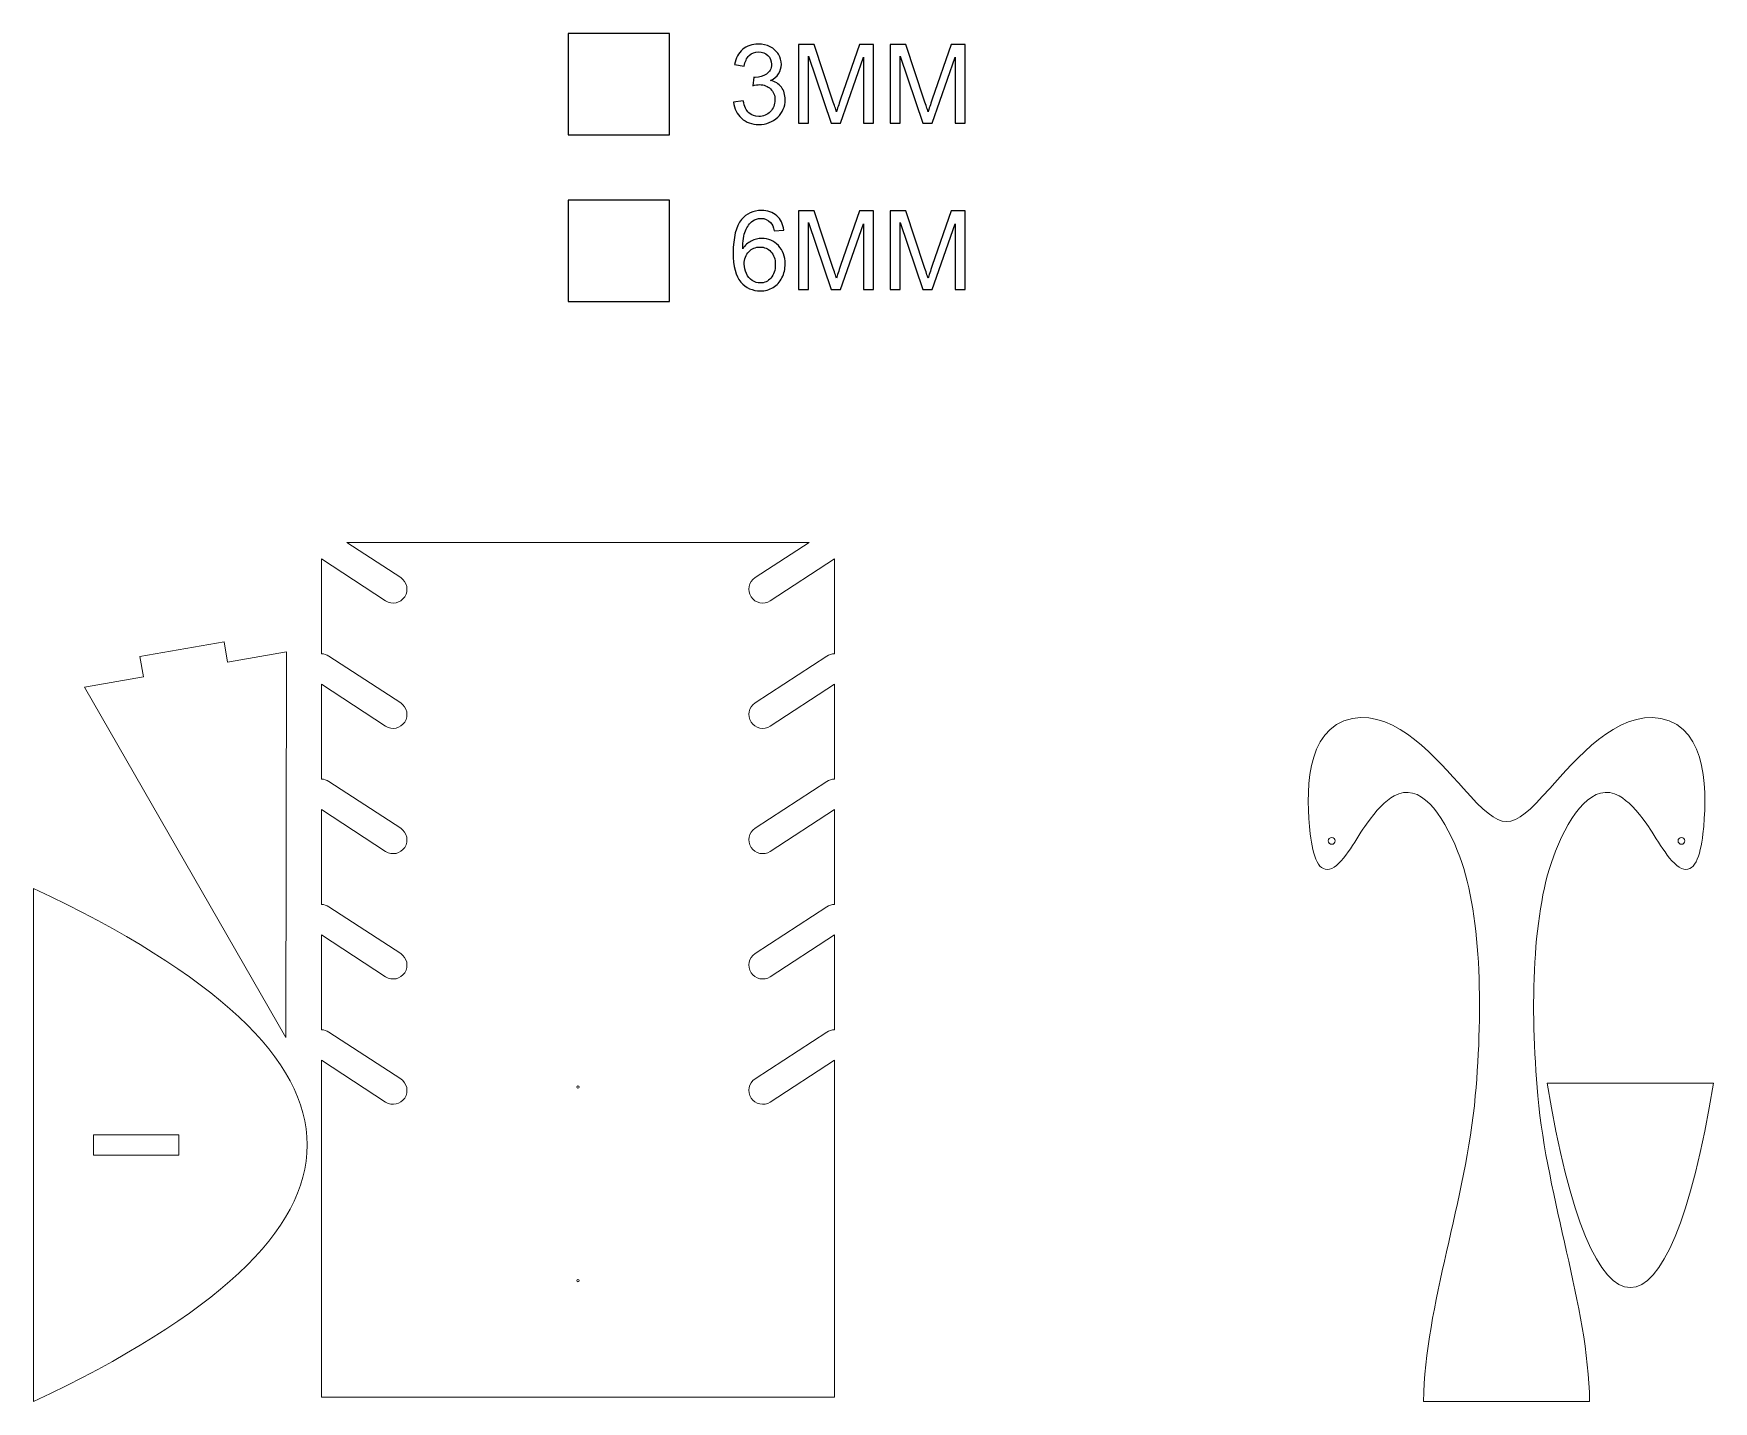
# Model space of a CAD drawing. Header units: millimetres. Extents: x -246 to 246, y -126 to 274.
import ezdxf

# ---------------------------------------------------------------- set-up
doc = ezdxf.new("R2010")
doc.units = ezdxf.units.MM
doc.header["$MEASUREMENT"] = 0
doc.layers.add('Camada 1', color=7, linetype='Continuous')

msp = doc.modelspace()

# ---------------------------------------------------------------- linework, layer by layer
at = {"layer": 'Camada 1', "color": 140}
msp.add_lwpolyline([(-89.2392, 244.806), (-59.606, 244.806), (-59.606, 274.4392), (-89.2392, 274.4392), (-89.2392, 244.806)], close=True, dxfattribs=at)
at = {"layer": 'Camada 1', "color": 230}
msp.add_lwpolyline([(-89.2392, 196.1227), (-59.606, 196.1227), (-59.606, 225.7559), (-89.2392, 225.7559), (-89.2392, 196.1227)], close=True, dxfattribs=at)
at = {"layer": 'Camada 1', "color": 230, "lineweight": 20}
for centre in [(-86.4369, -33.6986), (-86.4369, -90.2776)]:
    msp.add_ellipse(centre, major_axis=(0, 0.35), ratio=1, dxfattribs=at)
at = {"layer": 'Camada 1', "color": 250}
for points, knots in [([(-40.913, 254.3622), (-40.913, 254.3622), (-38.0818, 254.7483), (-38.0818, 254.7483), (-38.0818, 254.7483), (-37.7547, 253.1396), (-37.2078, 251.9814), (-36.4302, 251.2736), (-36.4302, 251.2736), (-35.6527, 250.5658), (-34.6983, 250.2119), (-33.5668, 250.2119), (-33.5668, 250.2119), (-32.2263, 250.2119), (-31.0949, 250.673), (-30.1833, 251.5953), (-30.1833, 251.5953), (-29.2717, 252.5176), (-28.8159, 253.6597), (-28.8159, 255.0217), (-28.8159, 255.0217), (-28.8159, 256.3194), (-29.2396, 257.3918), (-30.0921, 258.239), (-30.0921, 258.239), (-30.9394, 259.0809), (-32.0172, 259.5045), (-33.3309, 259.5045), (-33.3309, 259.5045), (-33.8671, 259.5045), (-34.532, 259.3973), (-35.331, 259.1882), (-35.331, 259.1882), (-35.331, 259.1882), (-35.0146, 261.6655), (-35.0146, 261.6655), (-35.0146, 261.6655), (-34.827, 261.644), (-34.6714, 261.6333), (-34.5588, 261.6333), (-34.5588, 261.6333), (-33.347, 261.6333), (-32.2638, 261.9497), (-31.2933, 262.5771), (-31.2933, 262.5771), (-30.3281, 263.2044), (-29.8455, 264.1696), (-29.8455, 265.4726), (-29.8455, 265.4726), (-29.8455, 266.5075), (-30.1994, 267.3655), (-30.9018, 268.0465), (-30.9018, 268.0465), (-31.6043, 268.7275), (-32.5105, 269.0653), (-33.6205, 269.0653), (-33.6205, 269.0653), (-34.7251, 269.0653), (-35.642, 268.7168), (-36.3766, 268.0197), (-36.3766, 268.0197), (-37.1112, 267.3226), (-37.5831, 266.277), (-37.7922, 264.8828), (-37.7922, 264.8828), (-37.7922, 264.8828), (-40.6235, 265.3976), (-40.6235, 265.3976), (-40.6235, 265.3976), (-40.2749, 267.2958), (-39.4921, 268.7704), (-38.2641, 269.816), (-38.2641, 269.816), (-37.0415, 270.8616), (-35.5133, 271.3818), (-33.6902, 271.3818), (-33.6902, 271.3818), (-32.4354, 271.3818), (-31.2772, 271.1136), (-30.2208, 270.5721), (-30.2208, 270.5721), (-29.1591, 270.0359), (-28.3494, 269.3012), (-27.7918, 268.3736), (-27.7918, 268.3736), (-27.2287, 267.4406), (-26.9499, 266.4539), (-26.9499, 265.4083), (-26.9499, 265.4083), (-26.9499, 264.4163), (-27.218, 263.5154), (-27.7489, 262.7004), (-27.7489, 262.7004), (-28.2851, 261.8853), (-29.0787, 261.2365), (-30.1243, 260.7539), (-30.1243, 260.7539), (-28.7623, 260.4429), (-27.706, 259.7887), (-26.9499, 258.7967), (-26.9499, 258.7967), (-26.1992, 257.8101), (-25.8238, 256.566), (-25.8238, 255.0807), (-25.8238, 255.0807), (-25.8238, 253.0699), (-26.5585, 251.3594), (-28.0223, 249.9598), (-28.0223, 249.9598), (-29.4916, 248.5603), (-31.3469, 247.8632), (-33.5883, 247.8632), (-33.5883, 247.8632), (-35.6098, 247.8632), (-37.2882, 248.4691), (-38.6234, 249.6756), (-38.6234, 249.6756), (-39.9639, 250.8821), (-40.7254, 252.4425), (-40.913, 254.3622)], [0, 0, 0, 0, 0.03225806, 0.03225806, 0.03225806, 0.03225806, 0.06451613, 0.06451613, 0.06451613, 0.06451613, 0.09677419, 0.09677419, 0.09677419, 0.09677419, 0.12903226, 0.12903226, 0.12903226, 0.12903226, 0.16129032, 0.16129032, 0.16129032, 0.16129032, 0.19354839, 0.19354839, 0.19354839, 0.19354839, 0.22580645, 0.22580645, 0.22580645, 0.22580645, 0.25806452, 0.25806452, 0.25806452, 0.25806452, 0.29032258, 0.29032258, 0.29032258, 0.29032258, 0.32258065, 0.32258065, 0.32258065, 0.32258065, 0.35483871, 0.35483871, 0.35483871, 0.35483871, 0.38709677, 0.38709677, 0.38709677, 0.38709677, 0.41935484, 0.41935484, 0.41935484, 0.41935484, 0.4516129, 0.4516129, 0.4516129, 0.4516129, 0.48387097, 0.48387097, 0.48387097, 0.48387097, 0.51612903, 0.51612903, 0.51612903, 0.51612903, 0.5483871, 0.5483871, 0.5483871, 0.5483871, 0.58064516, 0.58064516, 0.58064516, 0.58064516, 0.61290323, 0.61290323, 0.61290323, 0.61290323, 0.64516129, 0.64516129, 0.64516129, 0.64516129, 0.67741935, 0.67741935, 0.67741935, 0.67741935, 0.70967742, 0.70967742, 0.70967742, 0.70967742, 0.74193548, 0.74193548, 0.74193548, 0.74193548, 0.77419355, 0.77419355, 0.77419355, 0.77419355, 0.80645161, 0.80645161, 0.80645161, 0.80645161, 0.83870968, 0.83870968, 0.83870968, 0.83870968, 0.87096774, 0.87096774, 0.87096774, 0.87096774, 0.90322581, 0.90322581, 0.90322581, 0.90322581, 0.93548387, 0.93548387, 0.93548387, 0.93548387, 1, 1, 1, 1]), ([(-21.9577, 248.2493), (-21.9577, 248.2493), (-21.9577, 271.2852), (-21.9577, 271.2852), (-21.9577, 271.2852), (-21.9577, 271.2852), (-17.3891, 271.2852), (-17.3891, 271.2852), (-17.3891, 271.2852), (-17.3891, 271.2852), (-11.9412, 254.9788), (-11.9412, 254.9788), (-11.9412, 254.9788), (-11.4371, 253.4613), (-11.0725, 252.3246), (-10.8419, 251.5685), (-10.8419, 251.5685), (-10.5792, 252.405), (-10.1663, 253.6383), (-9.6086, 255.263), (-9.6086, 255.263), (-9.6086, 255.263), (-4.0641, 271.2852), (-4.0641, 271.2852), (-4.0641, 271.2852), (-4.0641, 271.2852), (0.0165, 271.2852), (0.0165, 271.2852), (0.0165, 271.2852), (0.0165, 271.2852), (0.0165, 248.2493), (0.0165, 248.2493), (0.0165, 248.2493), (0.0165, 248.2493), (-2.9112, 248.2493), (-2.9112, 248.2493), (-2.9112, 248.2493), (-2.9112, 248.2493), (-2.9112, 267.521), (-2.9112, 267.521), (-2.9112, 267.521), (-2.9112, 267.521), (-9.6354, 248.2493), (-9.6354, 248.2493), (-9.6354, 248.2493), (-9.6354, 248.2493), (-12.3809, 248.2493), (-12.3809, 248.2493), (-12.3809, 248.2493), (-12.3809, 248.2493), (-19.03, 267.8749), (-19.03, 267.8749), (-19.03, 267.8749), (-19.03, 267.8749), (-19.03, 248.2493), (-19.03, 248.2493), (-19.03, 248.2493), (-19.03, 248.2493), (-21.9577, 248.2493), (-21.9577, 248.2493)], [0, 0, 0, 0, 0.0625, 0.0625, 0.0625, 0.0625, 0.125, 0.125, 0.125, 0.125, 0.1875, 0.1875, 0.1875, 0.1875, 0.25, 0.25, 0.25, 0.25, 0.3125, 0.3125, 0.3125, 0.3125, 0.375, 0.375, 0.375, 0.375, 0.4375, 0.4375, 0.4375, 0.4375, 0.5, 0.5, 0.5, 0.5, 0.5625, 0.5625, 0.5625, 0.5625, 0.625, 0.625, 0.625, 0.625, 0.6875, 0.6875, 0.6875, 0.6875, 0.75, 0.75, 0.75, 0.75, 0.8125, 0.8125, 0.8125, 0.8125, 0.875, 0.875, 0.875, 0.875, 1, 1, 1, 1]), ([(4.8425, 248.2493), (4.8425, 248.2493), (4.8425, 271.2852), (4.8425, 271.2852), (4.8425, 271.2852), (4.8425, 271.2852), (9.4111, 271.2852), (9.4111, 271.2852), (9.4111, 271.2852), (9.4111, 271.2852), (14.859, 254.9788), (14.859, 254.9788), (14.859, 254.9788), (15.3631, 253.4613), (15.7277, 252.3246), (15.9583, 251.5685), (15.9583, 251.5685), (16.221, 252.405), (16.6339, 253.6383), (17.1916, 255.263), (17.1916, 255.263), (17.1916, 255.263), (22.7361, 271.2852), (22.7361, 271.2852), (22.7361, 271.2852), (22.7361, 271.2852), (26.8167, 271.2852), (26.8167, 271.2852), (26.8167, 271.2852), (26.8167, 271.2852), (26.8167, 248.2493), (26.8167, 248.2493), (26.8167, 248.2493), (26.8167, 248.2493), (23.889, 248.2493), (23.889, 248.2493), (23.889, 248.2493), (23.889, 248.2493), (23.889, 267.521), (23.889, 267.521), (23.889, 267.521), (23.889, 267.521), (17.1648, 248.2493), (17.1648, 248.2493), (17.1648, 248.2493), (17.1648, 248.2493), (14.4193, 248.2493), (14.4193, 248.2493), (14.4193, 248.2493), (14.4193, 248.2493), (7.7702, 267.8749), (7.7702, 267.8749), (7.7702, 267.8749), (7.7702, 267.8749), (7.7702, 248.2493), (7.7702, 248.2493), (7.7702, 248.2493), (7.7702, 248.2493), (4.8425, 248.2493), (4.8425, 248.2493)], [0, 0, 0, 0, 0.0625, 0.0625, 0.0625, 0.0625, 0.125, 0.125, 0.125, 0.125, 0.1875, 0.1875, 0.1875, 0.1875, 0.25, 0.25, 0.25, 0.25, 0.3125, 0.3125, 0.3125, 0.3125, 0.375, 0.375, 0.375, 0.375, 0.4375, 0.4375, 0.4375, 0.4375, 0.5, 0.5, 0.5, 0.5, 0.5625, 0.5625, 0.5625, 0.5625, 0.625, 0.625, 0.625, 0.625, 0.6875, 0.6875, 0.6875, 0.6875, 0.75, 0.75, 0.75, 0.75, 0.8125, 0.8125, 0.8125, 0.8125, 0.875, 0.875, 0.875, 0.875, 1, 1, 1, 1]), ([(-26.2099, 216.9716), (-26.2099, 216.9716), (-29.009, 216.7464), (-29.009, 216.7464), (-29.009, 216.7464), (-29.261, 217.8564), (-29.6203, 218.6661), (-30.0868, 219.1701), (-30.0868, 219.1701), (-30.8536, 219.9798), (-31.8027, 220.382), (-32.9287, 220.382), (-32.9287, 220.382), (-33.8349, 220.382), (-34.6393, 220.13), (-35.331, 219.6259), (-35.331, 219.6259), (-36.2211, 218.9771), (-36.9182, 218.0334), (-37.4383, 216.7893), (-37.4383, 216.7893), (-37.9531, 215.5399), (-38.2212, 213.7651), (-38.2427, 211.4647), (-38.2427, 211.4647), (-37.5617, 212.4996), (-36.7252, 213.2717), (-35.7385, 213.7704), (-35.7385, 213.7704), (-34.7519, 214.2745), (-33.7223, 214.5265), (-32.6392, 214.5265), (-32.6392, 214.5265), (-30.7517, 214.5265), (-29.143, 213.8294), (-27.8132, 212.4406), (-27.8132, 212.4406), (-26.4888, 211.0518), (-25.8238, 209.2608), (-25.8238, 207.057), (-25.8238, 207.057), (-25.8238, 205.6092), (-26.1349, 204.2686), (-26.7569, 203.0246), (-26.7569, 203.0246), (-27.3842, 201.7806), (-28.2368, 200.8315), (-29.3307, 200.1719), (-29.3307, 200.1719), (-30.4192, 199.5124), (-31.6579, 199.1799), (-33.0413, 199.1799), (-33.0413, 199.1799), (-35.3953, 199.1799), (-37.3204, 200.0486), (-38.8111, 201.7806), (-38.8111, 201.7806), (-40.2964, 203.5126), (-41.0417, 206.3706), (-41.0417, 210.3494), (-41.0417, 210.3494), (-41.0417, 214.8), (-40.2159, 218.0387), (-38.5698, 220.0603), (-38.5698, 220.0603), (-37.1327, 221.8191), (-35.1969, 222.6985), (-32.7571, 222.6985), (-32.7571, 222.6985), (-30.9447, 222.6985), (-29.454, 222.1891), (-28.2958, 221.1756), (-28.2958, 221.1756), (-27.1376, 220.1621), (-26.4405, 218.7626), (-26.2099, 216.9716)], [0, 0, 0, 0, 0.05, 0.05, 0.05, 0.05, 0.1, 0.1, 0.1, 0.1, 0.15, 0.15, 0.15, 0.15, 0.2, 0.2, 0.2, 0.2, 0.25, 0.25, 0.25, 0.25, 0.3, 0.3, 0.3, 0.3, 0.35, 0.35, 0.35, 0.35, 0.4, 0.4, 0.4, 0.4, 0.45, 0.45, 0.45, 0.45, 0.5, 0.5, 0.5, 0.5, 0.55, 0.55, 0.55, 0.55, 0.6, 0.6, 0.6, 0.6, 0.65, 0.65, 0.65, 0.65, 0.7, 0.7, 0.7, 0.7, 0.75, 0.75, 0.75, 0.75, 0.8, 0.8, 0.8, 0.8, 0.85, 0.85, 0.85, 0.85, 0.9, 0.9, 0.9, 0.9, 1, 1, 1, 1]), ([(-21.9577, 199.566), (-21.9577, 199.566), (-21.9577, 222.6019), (-21.9577, 222.6019), (-21.9577, 222.6019), (-21.9577, 222.6019), (-17.3891, 222.6019), (-17.3891, 222.6019), (-17.3891, 222.6019), (-17.3891, 222.6019), (-11.9412, 206.2955), (-11.9412, 206.2955), (-11.9412, 206.2955), (-11.4371, 204.778), (-11.0725, 203.6413), (-10.8419, 202.8852), (-10.8419, 202.8852), (-10.5792, 203.7217), (-10.1663, 204.955), (-9.6086, 206.5797), (-9.6086, 206.5797), (-9.6086, 206.5797), (-4.0641, 222.6019), (-4.0641, 222.6019), (-4.0641, 222.6019), (-4.0641, 222.6019), (0.0165, 222.6019), (0.0165, 222.6019), (0.0165, 222.6019), (0.0165, 222.6019), (0.0165, 199.566), (0.0165, 199.566), (0.0165, 199.566), (0.0165, 199.566), (-2.9112, 199.566), (-2.9112, 199.566), (-2.9112, 199.566), (-2.9112, 199.566), (-2.9112, 218.8377), (-2.9112, 218.8377), (-2.9112, 218.8377), (-2.9112, 218.8377), (-9.6354, 199.566), (-9.6354, 199.566), (-9.6354, 199.566), (-9.6354, 199.566), (-12.3809, 199.566), (-12.3809, 199.566), (-12.3809, 199.566), (-12.3809, 199.566), (-19.03, 219.1916), (-19.03, 219.1916), (-19.03, 219.1916), (-19.03, 219.1916), (-19.03, 199.566), (-19.03, 199.566), (-19.03, 199.566), (-19.03, 199.566), (-21.9577, 199.566), (-21.9577, 199.566)], [0, 0, 0, 0, 0.0625, 0.0625, 0.0625, 0.0625, 0.125, 0.125, 0.125, 0.125, 0.1875, 0.1875, 0.1875, 0.1875, 0.25, 0.25, 0.25, 0.25, 0.3125, 0.3125, 0.3125, 0.3125, 0.375, 0.375, 0.375, 0.375, 0.4375, 0.4375, 0.4375, 0.4375, 0.5, 0.5, 0.5, 0.5, 0.5625, 0.5625, 0.5625, 0.5625, 0.625, 0.625, 0.625, 0.625, 0.6875, 0.6875, 0.6875, 0.6875, 0.75, 0.75, 0.75, 0.75, 0.8125, 0.8125, 0.8125, 0.8125, 0.875, 0.875, 0.875, 0.875, 1, 1, 1, 1]), ([(4.8425, 199.566), (4.8425, 199.566), (4.8425, 222.6019), (4.8425, 222.6019), (4.8425, 222.6019), (4.8425, 222.6019), (9.4111, 222.6019), (9.4111, 222.6019), (9.4111, 222.6019), (9.4111, 222.6019), (14.859, 206.2955), (14.859, 206.2955), (14.859, 206.2955), (15.3631, 204.778), (15.7277, 203.6413), (15.9583, 202.8852), (15.9583, 202.8852), (16.221, 203.7217), (16.6339, 204.955), (17.1916, 206.5797), (17.1916, 206.5797), (17.1916, 206.5797), (22.7361, 222.6019), (22.7361, 222.6019), (22.7361, 222.6019), (22.7361, 222.6019), (26.8167, 222.6019), (26.8167, 222.6019), (26.8167, 222.6019), (26.8167, 222.6019), (26.8167, 199.566), (26.8167, 199.566), (26.8167, 199.566), (26.8167, 199.566), (23.889, 199.566), (23.889, 199.566), (23.889, 199.566), (23.889, 199.566), (23.889, 218.8377), (23.889, 218.8377), (23.889, 218.8377), (23.889, 218.8377), (17.1648, 199.566), (17.1648, 199.566), (17.1648, 199.566), (17.1648, 199.566), (14.4193, 199.566), (14.4193, 199.566), (14.4193, 199.566), (14.4193, 199.566), (7.7702, 219.1916), (7.7702, 219.1916), (7.7702, 219.1916), (7.7702, 219.1916), (7.7702, 199.566), (7.7702, 199.566), (7.7702, 199.566), (7.7702, 199.566), (4.8425, 199.566), (4.8425, 199.566)], [0, 0, 0, 0, 0.0625, 0.0625, 0.0625, 0.0625, 0.125, 0.125, 0.125, 0.125, 0.1875, 0.1875, 0.1875, 0.1875, 0.25, 0.25, 0.25, 0.25, 0.3125, 0.3125, 0.3125, 0.3125, 0.375, 0.375, 0.375, 0.375, 0.4375, 0.4375, 0.4375, 0.4375, 0.5, 0.5, 0.5, 0.5, 0.5625, 0.5625, 0.5625, 0.5625, 0.625, 0.625, 0.625, 0.625, 0.6875, 0.6875, 0.6875, 0.6875, 0.75, 0.75, 0.75, 0.75, 0.8125, 0.8125, 0.8125, 0.8125, 0.875, 0.875, 0.875, 0.875, 1, 1, 1, 1]), ([(-37.7922, 207.0302), (-37.7922, 206.0542), (-37.5831, 205.1212), (-37.1702, 204.2311), (-37.1702, 204.2311), (-36.7573, 203.341), (-36.1782, 202.6653), (-35.4436, 202.1988), (-35.4436, 202.1988), (-34.7036, 201.7323), (-33.9207, 201.4964), (-33.0896, 201.4964), (-33.0896, 201.4964), (-31.8831, 201.4964), (-30.8536, 201.979), (-30.001, 202.9442), (-30.001, 202.9442), (-29.1484, 203.9094), (-28.7194, 205.2177), (-28.7194, 206.8747), (-28.7194, 206.8747), (-28.7194, 208.4672), (-29.143, 209.722), (-29.9849, 210.6389), (-29.9849, 210.6389), (-30.8268, 211.5558), (-31.8992, 212.017), (-33.2022, 212.017), (-33.2022, 212.017), (-34.4784, 212.017), (-35.5669, 211.5558), (-36.4571, 210.6389), (-36.4571, 210.6389), (-37.3472, 209.722), (-37.7922, 208.5208), (-37.7922, 207.0302)], [0, 0, 0, 0, 0.1, 0.1, 0.1, 0.1, 0.2, 0.2, 0.2, 0.2, 0.3, 0.3, 0.3, 0.3, 0.4, 0.4, 0.4, 0.4, 0.5, 0.5, 0.5, 0.5, 0.6, 0.6, 0.6, 0.6, 0.7, 0.7, 0.7, 0.7, 0.8, 0.8, 0.8, 0.8, 1, 1, 1, 1])]:
    msp.add_open_spline(points, degree=3, knots=knots, dxfattribs=at)
at = {"layer": 'Camada 1', "color": 230, "lineweight": 20}
for points, knots in [([(-30.1977, 108.5424), (-32.0607, 107.3257), (-34.5774, 107.8523), (-35.7957, 109.717), (-35.7957, 109.717), (-37.0133, 111.5817), (-36.4866, 114.0968), (-34.6211, 115.3151), (-34.6211, 115.3151), (-34.6211, 115.3151), (-18.8292, 125.6303), (-18.8292, 125.6303), (-18.8292, 125.6303), (-18.8292, 125.6303), (-154.0416, 125.6303), (-154.0416, 125.6303), (-154.0416, 125.6303), (-154.0416, 125.6303), (-138.2497, 115.3151), (-138.2497, 115.3151), (-138.2497, 115.3151), (-136.3842, 114.0968), (-135.8567, 111.5817), (-137.075, 109.717), (-137.075, 109.717), (-138.2934, 107.8515), (-140.8085, 107.3241), (-142.6731, 108.5424), (-142.6731, 108.5424), (-142.6731, 108.5424), (-161.4372, 120.7991), (-161.4372, 120.7991), (-161.4372, 120.7991), (-161.4372, 120.7991), (-161.4372, 93.019), (-161.4372, 93.019), (-161.4372, 93.019), (-160.6768, 93.0206), (-159.9075, 92.8087), (-159.2255, 92.3629), (-159.2255, 92.3629), (-159.2255, 92.3629), (-138.2497, 78.6614), (-138.2497, 78.6614), (-138.2497, 78.6614), (-136.3842, 77.443), (-135.8567, 74.9279), (-137.075, 73.0633), (-137.075, 73.0633), (-138.2934, 71.1978), (-140.8085, 70.6703), (-142.6731, 71.8886), (-142.6731, 71.8886), (-142.6731, 71.8886), (-161.4372, 84.1454), (-161.4372, 84.1454), (-161.4372, 84.1454), (-161.4372, 84.1454), (-161.4372, 56.3661), (-161.4372, 56.3661), (-161.4372, 56.3661), (-160.6768, 56.3677), (-159.9075, 56.1557), (-159.2255, 55.71), (-159.2255, 55.71), (-159.2255, 55.71), (-138.2497, 42.0076), (-138.2497, 42.0076), (-138.2497, 42.0076), (-136.3842, 40.7893), (-135.8567, 38.2742), (-137.075, 36.4095), (-137.075, 36.4095), (-138.2934, 34.544), (-140.8085, 34.0166), (-142.6731, 35.2349), (-142.6731, 35.2349), (-142.6731, 35.2349), (-161.4372, 47.4925), (-161.4372, 47.4925), (-161.4372, 47.4925), (-161.4372, 47.4925), (-161.4372, 19.7123), (-161.4372, 19.7123), (-161.4372, 19.7123), (-160.6768, 19.714), (-159.9075, 19.502), (-159.2255, 19.0563), (-159.2255, 19.0563), (-159.2255, 19.0563), (-138.2497, 5.3547), (-138.2497, 5.3547), (-138.2497, 5.3547), (-136.3842, 4.1364), (-135.8567, 1.6213), (-137.075, -0.2434), (-137.075, -0.2434), (-138.2934, -2.1089), (-140.8085, -2.6363), (-142.6731, -1.418), (-142.6731, -1.418), (-142.6731, -1.418), (-161.4372, 10.8387), (-161.4372, 10.8387), (-161.4372, 10.8387), (-161.4372, 10.8387), (-161.4372, -16.9414), (-161.4372, -16.9414), (-161.4372, -16.9414), (-160.6768, -16.9398), (-159.9075, -17.1517), (-159.2255, -17.5975), (-159.2255, -17.5975), (-159.2255, -17.5975), (-138.2497, -31.299), (-138.2497, -31.299), (-138.2497, -31.299), (-136.3842, -32.5173), (-135.8567, -35.0324), (-137.075, -36.8971), (-137.075, -36.8971), (-138.2934, -38.7626), (-140.8085, -39.2901), (-142.6731, -38.0718), (-142.6731, -38.0718), (-142.6731, -38.0718), (-161.4372, -25.815), (-161.4372, -25.815), (-161.4372, -25.815), (-161.4372, -25.815), (-161.4372, -124.3697), (-161.4372, -124.3697), (-161.4372, -124.3697), (-161.4372, -124.3697), (-11.4368, -124.3697), (-11.4368, -124.3697), (-11.4368, -124.3697), (-11.4368, -124.3697), (-11.4368, -25.8166), (-11.4368, -25.8166), (-11.4368, -25.8166), (-11.4368, -25.8166), (-30.1977, -38.0718), (-30.1977, -38.0718), (-30.1977, -38.0718), (-32.0615, -39.2893), (-34.5774, -38.7618), (-35.7957, -36.8971), (-35.7957, -36.8971), (-37.0133, -35.0324), (-36.4866, -32.5173), (-34.6211, -31.299), (-34.6211, -31.299), (-34.6211, -31.299), (-13.6453, -17.5975), (-13.6453, -17.5975), (-13.6453, -17.5975), (-12.9641, -17.1525), (-12.1964, -16.9406), (-11.4368, -16.9414), (-11.4368, -16.9414), (-11.4368, -16.9414), (-11.4368, 10.8371), (-11.4368, 10.8371), (-11.4368, 10.8371), (-11.4368, 10.8371), (-30.1977, -1.418), (-30.1977, -1.418), (-30.1977, -1.418), (-32.0615, -2.6355), (-34.5774, -2.1081), (-35.7957, -0.2434), (-35.7957, -0.2434), (-37.0133, 1.6213), (-36.4866, 4.1364), (-34.6211, 5.3547), (-34.6211, 5.3547), (-34.6211, 5.3547), (-13.6453, 19.0563), (-13.6453, 19.0563), (-13.6453, 19.0563), (-12.9641, 19.5012), (-12.1964, 19.7132), (-11.4368, 19.7123), (-11.4368, 19.7123), (-11.4368, 19.7123), (-11.4368, 47.49), (-11.4368, 47.49), (-11.4368, 47.49), (-11.4368, 47.49), (-30.1977, 35.2349), (-30.1977, 35.2349), (-30.1977, 35.2349), (-32.0615, 34.0174), (-34.5774, 34.5449), (-35.7957, 36.4095), (-35.7957, 36.4095), (-37.0133, 38.2742), (-36.4866, 40.7893), (-34.6211, 42.0076), (-34.6211, 42.0076), (-34.6211, 42.0076), (-13.6453, 55.71), (-13.6453, 55.71), (-13.6453, 55.71), (-12.9641, 56.1549), (-12.1964, 56.3669), (-11.4368, 56.3661), (-11.4368, 56.3661), (-11.4368, 56.3661), (-11.4368, 84.1438), (-11.4368, 84.1438), (-11.4368, 84.1438), (-11.4368, 84.1438), (-30.1977, 71.8886), (-30.1977, 71.8886), (-30.1977, 71.8886), (-32.0615, 70.6711), (-34.5774, 71.1986), (-35.7957, 73.0633), (-35.7957, 73.0633), (-37.0133, 74.9279), (-36.4866, 77.443), (-34.6211, 78.6614), (-34.6211, 78.6614), (-34.6211, 78.6614), (-13.6453, 92.3629), (-13.6453, 92.3629), (-13.6453, 92.3629), (-12.9641, 92.8079), (-12.1964, 93.0198), (-11.4368, 93.019), (-11.4368, 93.019), (-11.4368, 93.019), (-11.4368, 120.7975), (-11.4368, 120.7975), (-11.4368, 120.7975), (-11.4368, 120.7975), (-30.1977, 108.5424), (-30.1977, 108.5424)], [0, 0, 0, 0, 0.01639344, 0.01639344, 0.01639344, 0.01639344, 0.03278689, 0.03278689, 0.03278689, 0.03278689, 0.04918033, 0.04918033, 0.04918033, 0.04918033, 0.06557377, 0.06557377, 0.06557377, 0.06557377, 0.08196721, 0.08196721, 0.08196721, 0.08196721, 0.09836066, 0.09836066, 0.09836066, 0.09836066, 0.1147541, 0.1147541, 0.1147541, 0.1147541, 0.13114754, 0.13114754, 0.13114754, 0.13114754, 0.14754098, 0.14754098, 0.14754098, 0.14754098, 0.16393443, 0.16393443, 0.16393443, 0.16393443, 0.18032787, 0.18032787, 0.18032787, 0.18032787, 0.19672131, 0.19672131, 0.19672131, 0.19672131, 0.21311475, 0.21311475, 0.21311475, 0.21311475, 0.2295082, 0.2295082, 0.2295082, 0.2295082, 0.24590164, 0.24590164, 0.24590164, 0.24590164, 0.26229508, 0.26229508, 0.26229508, 0.26229508, 0.27868852, 0.27868852, 0.27868852, 0.27868852, 0.29508197, 0.29508197, 0.29508197, 0.29508197, 0.31147541, 0.31147541, 0.31147541, 0.31147541, 0.32786885, 0.32786885, 0.32786885, 0.32786885, 0.3442623, 0.3442623, 0.3442623, 0.3442623, 0.36065574, 0.36065574, 0.36065574, 0.36065574, 0.37704918, 0.37704918, 0.37704918, 0.37704918, 0.39344262, 0.39344262, 0.39344262, 0.39344262, 0.40983607, 0.40983607, 0.40983607, 0.40983607, 0.42622951, 0.42622951, 0.42622951, 0.42622951, 0.44262295, 0.44262295, 0.44262295, 0.44262295, 0.45901639, 0.45901639, 0.45901639, 0.45901639, 0.47540984, 0.47540984, 0.47540984, 0.47540984, 0.49180328, 0.49180328, 0.49180328, 0.49180328, 0.50819672, 0.50819672, 0.50819672, 0.50819672, 0.52459016, 0.52459016, 0.52459016, 0.52459016, 0.54098361, 0.54098361, 0.54098361, 0.54098361, 0.55737705, 0.55737705, 0.55737705, 0.55737705, 0.57377049, 0.57377049, 0.57377049, 0.57377049, 0.59016393, 0.59016393, 0.59016393, 0.59016393, 0.60655738, 0.60655738, 0.60655738, 0.60655738, 0.62295082, 0.62295082, 0.62295082, 0.62295082, 0.63934426, 0.63934426, 0.63934426, 0.63934426, 0.6557377, 0.6557377, 0.6557377, 0.6557377, 0.67213115, 0.67213115, 0.67213115, 0.67213115, 0.68852459, 0.68852459, 0.68852459, 0.68852459, 0.70491803, 0.70491803, 0.70491803, 0.70491803, 0.72131148, 0.72131148, 0.72131148, 0.72131148, 0.73770492, 0.73770492, 0.73770492, 0.73770492, 0.75409836, 0.75409836, 0.75409836, 0.75409836, 0.7704918, 0.7704918, 0.7704918, 0.7704918, 0.78688525, 0.78688525, 0.78688525, 0.78688525, 0.80327869, 0.80327869, 0.80327869, 0.80327869, 0.81967213, 0.81967213, 0.81967213, 0.81967213, 0.83606557, 0.83606557, 0.83606557, 0.83606557, 0.85245902, 0.85245902, 0.85245902, 0.85245902, 0.86885246, 0.86885246, 0.86885246, 0.86885246, 0.8852459, 0.8852459, 0.8852459, 0.8852459, 0.90163934, 0.90163934, 0.90163934, 0.90163934, 0.91803279, 0.91803279, 0.91803279, 0.91803279, 0.93442623, 0.93442623, 0.93442623, 0.93442623, 0.95081967, 0.95081967, 0.95081967, 0.95081967, 0.96721311, 0.96721311, 0.96721311, 0.96721311, 1, 1, 1, 1]), ([(-171.8568, -19.1452), (-171.8568, -19.1452), (-171.6327, 93.6176), (-171.6327, 93.6176), (-171.6327, 93.6176), (-171.6327, 93.6176), (-188.8728, 90.613), (-188.8728, 90.613), (-188.8728, 90.613), (-188.8728, 90.613), (-189.903, 96.5239), (-189.903, 96.5239), (-189.903, 96.5239), (-189.903, 96.5239), (-214.5317, 92.2316), (-214.5317, 92.2316), (-214.5317, 92.2316), (-214.5317, 92.2316), (-213.5015, 86.3207), (-213.5015, 86.3207), (-213.5015, 86.3207), (-213.5015, 86.3207), (-230.7417, 83.3162), (-230.7417, 83.3162), (-230.7417, 83.3162), (-230.7417, 83.3162), (-171.8568, -19.1452), (-171.8568, -19.1452)], [0, 0, 0, 0, 0.125, 0.125, 0.125, 0.125, 0.25, 0.25, 0.25, 0.25, 0.375, 0.375, 0.375, 0.375, 0.5, 0.5, 0.5, 0.5, 0.625, 0.625, 0.625, 0.625, 0.75, 0.75, 0.75, 0.75, 1, 1, 1, 1]), ([(-245.6075, 24.3694), (-138.9408, -25.6305), (-138.9408, -75.6305), (-245.6075, -125.6304), (-245.6075, -125.6304), (-245.6075, -125.6304), (-245.6075, 24.3694), (-245.6075, 24.3694)], [0, 0, 0, 0, 0.33333333, 0.33333333, 0.33333333, 0.33333333, 1, 1, 1, 1]), ([(245.6076, -32.5169), (245.6076, -32.5169), (221.3223, -32.5169), (221.3223, -32.5169), (221.3223, -32.5169), (221.3223, -32.5169), (197.037, -32.5169), (197.037, -32.5169), (197.037, -32.5169), (209.8727, -112.2968), (232.7719, -112.2968), (245.6076, -32.5169)], [0, 0, 0, 0, 0.25, 0.25, 0.25, 0.25, 0.5, 0.5, 0.5, 0.5, 1, 1, 1, 1]), ([(-203.1076, -47.6305), (-203.1076, -47.6305), (-228.1075, -47.6305), (-228.1075, -47.6305), (-228.1075, -47.6305), (-228.1075, -47.6305), (-228.1075, -53.6305), (-228.1075, -53.6305), (-228.1075, -53.6305), (-228.1075, -53.6305), (-203.1076, -53.6305), (-203.1076, -53.6305), (-203.1076, -53.6305), (-203.1076, -53.6305), (-203.1076, -47.6305), (-203.1076, -47.6305)], [0, 0, 0, 0, 0.2, 0.2, 0.2, 0.2, 0.4, 0.4, 0.4, 0.4, 0.6, 0.6, 0.6, 0.6, 1, 1, 1, 1])]:
    msp.add_open_spline(points, degree=3, knots=knots, dxfattribs=at)
at = {"layer": 'Camada 1', "color": 140, "lineweight": 20}
for points, knots in [([(160.845, -125.6304), (160.845, -125.6304), (209.4158, -125.6304), (209.4158, -125.6304), (209.4158, -125.6304), (208.9268, -97.3649), (197.0178, -66.8933), (194.2754, -36.2662), (194.2754, -36.2662), (191.9451, -10.2357), (192.5158, 18.0499), (199.4507, 35.3515), (199.4507, 35.3515), (203.8653, 46.3675), (210.579, 55.7305), (218.0526, 51.4722), (218.0526, 51.4722), (220.5272, 50.0622), (223.2199, 47.3182), (226.1274, 43.2435), (226.1274, 43.2435), (228.7279, 39.5969), (232.6054, 31.959), (236.252, 30.2731), (236.252, 30.2731), (240.0044, 28.5392), (241.7952, 33.7819), (242.544, 40.356), (242.544, 40.356), (243.7881, 51.2823), (244.415, 71.4433), (230.2285, 74.0975), (230.2285, 74.0975), (217.2646, 76.5216), (205.4662, 62.1788), (197.7344, 53.6078), (197.7344, 53.6078), (186.1356, 40.7512), (184.1252, 40.7512), (172.5264, 53.6078), (172.5264, 53.6078), (164.7946, 62.1788), (152.9962, 76.5216), (140.0323, 74.0975), (140.0323, 74.0975), (125.8458, 71.4433), (126.4727, 51.2823), (127.7168, 40.356), (127.7168, 40.356), (128.4656, 33.7819), (130.2564, 28.5392), (134.0088, 30.2731), (134.0088, 30.2731), (137.6554, 31.959), (141.5329, 39.5969), (144.1334, 43.2435), (144.1334, 43.2435), (147.0409, 47.3182), (149.7336, 50.0622), (152.2082, 51.4722), (152.2082, 51.4722), (159.6818, 55.7305), (166.3955, 46.3675), (170.8101, 35.3515), (170.8101, 35.3515), (177.745, 18.0499), (178.3157, -10.2357), (175.9854, -36.2662), (175.9854, -36.2662), (173.243, -66.8933), (161.334, -97.3649), (160.845, -125.6304)], [0, 0, 0, 0, 0.05263158, 0.05263158, 0.05263158, 0.05263158, 0.10526316, 0.10526316, 0.10526316, 0.10526316, 0.15789474, 0.15789474, 0.15789474, 0.15789474, 0.21052632, 0.21052632, 0.21052632, 0.21052632, 0.26315789, 0.26315789, 0.26315789, 0.26315789, 0.31578947, 0.31578947, 0.31578947, 0.31578947, 0.36842105, 0.36842105, 0.36842105, 0.36842105, 0.42105263, 0.42105263, 0.42105263, 0.42105263, 0.47368421, 0.47368421, 0.47368421, 0.47368421, 0.52631579, 0.52631579, 0.52631579, 0.52631579, 0.57894737, 0.57894737, 0.57894737, 0.57894737, 0.63157895, 0.63157895, 0.63157895, 0.63157895, 0.68421053, 0.68421053, 0.68421053, 0.68421053, 0.73684211, 0.73684211, 0.73684211, 0.73684211, 0.78947368, 0.78947368, 0.78947368, 0.78947368, 0.84210526, 0.84210526, 0.84210526, 0.84210526, 0.89473684, 0.89473684, 0.89473684, 0.89473684, 1, 1, 1, 1]), ([(133.989, 39.3216), (134.5413, 39.3216), (134.989, 38.8739), (134.989, 38.3216), (134.989, 38.3216), (134.989, 37.7693), (134.5413, 37.3216), (133.989, 37.3216), (133.989, 37.3216), (133.4367, 37.3216), (132.989, 37.7693), (132.989, 38.3216), (132.989, 38.3216), (132.989, 38.8739), (133.4367, 39.3216), (133.989, 39.3216)], [0, 0, 0, 0, 0.2, 0.2, 0.2, 0.2, 0.4, 0.4, 0.4, 0.4, 0.6, 0.6, 0.6, 0.6, 1, 1, 1, 1]), ([(236.2722, 39.3216), (235.7199, 39.3216), (235.2722, 38.8739), (235.2722, 38.3216), (235.2722, 38.3216), (235.2722, 37.7693), (235.7199, 37.3216), (236.2722, 37.3216), (236.2722, 37.3216), (236.8245, 37.3216), (237.2722, 37.7693), (237.2722, 38.3216), (237.2722, 38.3216), (237.2722, 38.8739), (236.8245, 39.3216), (236.2722, 39.3216)], [0, 0, 0, 0, 0.2, 0.2, 0.2, 0.2, 0.4, 0.4, 0.4, 0.4, 0.6, 0.6, 0.6, 0.6, 1, 1, 1, 1])]:
    msp.add_open_spline(points, degree=3, knots=knots, dxfattribs=at)

doc.saveas('drawing.dxf')
